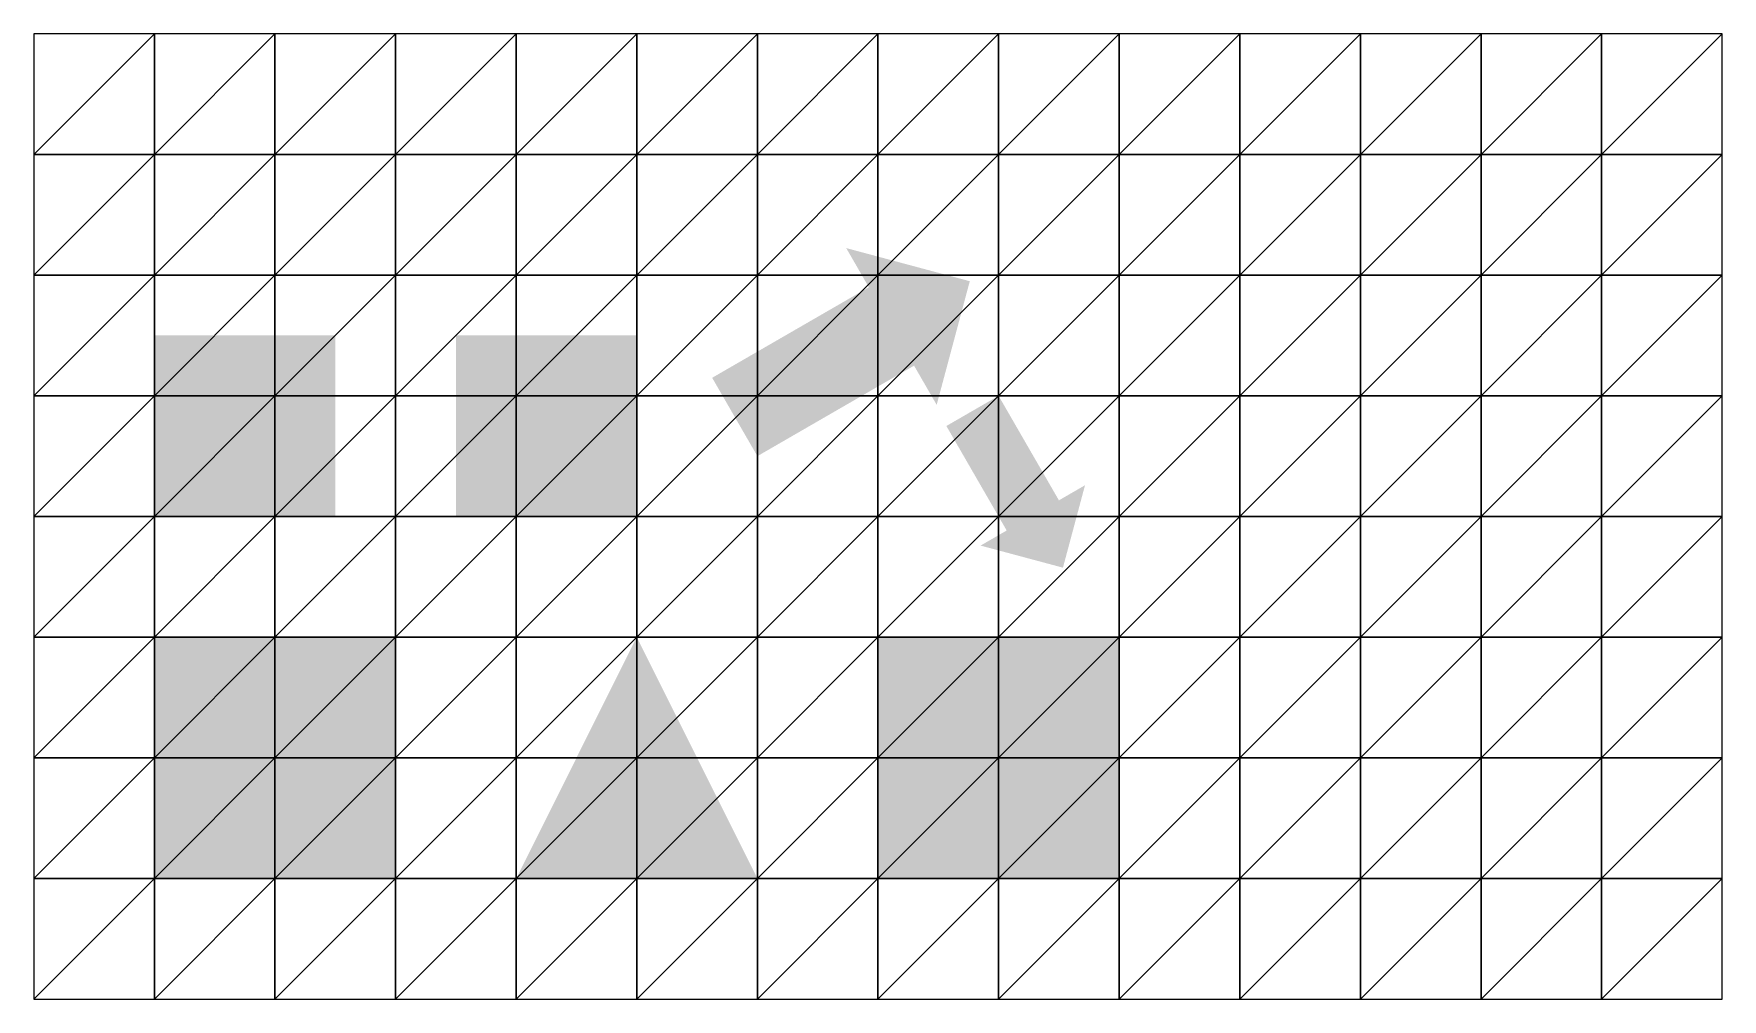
# Model space of a CAD drawing. Header units: metres. Extents: x -2 to 26, y -2 to 14.
import ezdxf

# ---------------------------------------------------------------- set-up
doc = ezdxf.new("R2010")
doc.units = ezdxf.units.M

# ---------------------------------------------------------------- blocks, each defined once
blk = doc.blocks.new('ARROW')
at = {"color": 2}
for points in [[(2, -0.5), (3, 0.5), (2, 1.5)], [(0, 0), (2, 0), (0, 1), (2, 1)]]:
    blk.add_solid(points, dxfattribs=at)

msp = doc.modelspace()

# ---------------------------------------------------------------- linework, layer by layer
at = {"true_color": 0xff8000}
msp.add_solid([(0, 6), (3, 6), (0, 9), (3, 9)], dxfattribs=at)
at = {"color": 6}
msp.add_solid([(5, 6, 3), (8, 6, 3), (5, 9, 3), (8, 9, 3)], dxfattribs=at)
at = {"color": 1}
msp.add_solid([(0, 0), (4, 0), (0, 4), (4, 4)], dxfattribs=at)
at = {"color": 3}
msp.add_solid([(6, 0), (10, 0), (8, 4)], dxfattribs=at)
at = {"color": 5}
msp.add_trace([(12, 0), (16, 0), (12, 4), (16, 4)], dxfattribs=at)
at = {"layer": 'Surface', "color": 8}
for points in [[(-2, 12), (0, 12), (0, 14)], [(-2, 12), (0, 14), (-2, 14)], [(0, 12), (2, 12), (2, 14)], [(0, 12), (2, 14), (0, 14)], [(2, 12), (4, 12), (4, 14)], [(2, 12), (4, 14), (2, 14)], [(4, 12), (6, 12), (6, 14)], [(4, 12), (6, 14), (4, 14)], [(6, 12), (8, 12), (8, 14)], [(6, 12), (8, 14), (6, 14)], [(8, 12), (10, 12), (10, 14)], [(8, 12), (10, 14), (8, 14)], [(10, 12), (12, 12), (12, 14)], [(10, 12), (12, 14), (10, 14)], [(12, 12), (14, 12), (14, 14)], [(12, 12), (14, 14), (12, 14)], [(14, 12), (16, 12), (16, 14)], [(14, 12), (16, 14), (14, 14)], [(16, 12), (18, 12), (18, 14)], [(16, 12), (18, 14), (16, 14)], [(18, 12), (20, 12), (20, 14)], [(18, 12), (20, 14), (18, 14)], [(20, 12), (22, 12), (22, 14)], [(20, 12), (22, 14), (20, 14)], [(22, 12), (24, 12), (24, 14)], [(22, 12), (24, 14), (22, 14)], [(24, 12), (26, 12), (26, 14)], [(24, 12), (26, 14), (24, 14)], [(-2, 10), (0, 10), (0, 12)], [(-2, 10), (0, 12), (-2, 12)], [(0, 10), (2, 10), (2, 12)], [(0, 10), (2, 12), (0, 12)], [(2, 10), (4, 10), (4, 12)], [(2, 10), (4, 12), (2, 12)], [(4, 10), (6, 10), (6, 12)], [(4, 10), (6, 12), (4, 12)], [(6, 10), (8, 10), (8, 12)], [(6, 10), (8, 12), (6, 12)], [(8, 10), (10, 10), (10, 12)], [(8, 10), (10, 12), (8, 12)], [(10, 10), (12, 10), (12, 12)], [(10, 10), (12, 12), (10, 12)], [(12, 10), (14, 10), (14, 12)], [(12, 10), (14, 12), (12, 12)], [(14, 10), (16, 10), (16, 12)], [(14, 10), (16, 12), (14, 12)], [(16, 10), (18, 10), (18, 12)], [(16, 10), (18, 12), (16, 12)], [(18, 10), (20, 10), (20, 12)], [(18, 10), (20, 12), (18, 12)], [(20, 10), (22, 10), (22, 12)], [(20, 10), (22, 12), (20, 12)], [(22, 10), (24, 10), (24, 12)], [(22, 10), (24, 12), (22, 12)], [(24, 10), (26, 10), (26, 12)], [(24, 10), (26, 12), (24, 12)], [(-2, 8), (0, 8), (0, 10)], [(-2, 8), (0, 10), (-2, 10)], [(0, 8), (2, 8), (2, 10)], [(0, 8), (2, 10), (0, 10)], [(2, 8), (4, 8), (4, 10)], [(2, 8), (4, 10), (2, 10)], [(4, 8), (6, 8), (6, 10)], [(4, 8), (6, 10), (4, 10)], [(6, 8), (8, 8), (8, 10)], [(6, 8), (8, 10), (6, 10)], [(8, 8), (10, 8), (10, 10)], [(8, 8), (10, 10), (8, 10)], [(10, 8), (12, 8), (12, 10)], [(10, 8), (12, 10), (10, 10)], [(12, 8), (14, 8), (14, 10)], [(12, 8), (14, 10), (12, 10)], [(14, 8), (16, 8), (16, 10)], [(14, 8), (16, 10), (14, 10)], [(16, 8), (18, 8), (18, 10)], [(16, 8), (18, 10), (16, 10)], [(18, 8), (20, 8), (20, 10)], [(18, 8), (20, 10), (18, 10)], [(20, 8), (22, 8), (22, 10)], [(20, 8), (22, 10), (20, 10)], [(22, 8), (24, 8), (24, 10)], [(22, 8), (24, 10), (22, 10)], [(24, 8), (26, 8), (26, 10)], [(24, 8), (26, 10), (24, 10)], [(-2, 6), (0, 6), (0, 8)], [(-2, 6), (0, 8), (-2, 8)], [(0, 6), (2, 6), (2, 8)], [(0, 6), (2, 8), (0, 8)], [(2, 6), (4, 6), (4, 8)], [(2, 6), (4, 8), (2, 8)], [(4, 6), (6, 6), (6, 8)], [(4, 6), (6, 8), (4, 8)], [(6, 6), (8, 6), (8, 8)], [(6, 6), (8, 8), (6, 8)], [(8, 6), (10, 6), (10, 8)], [(8, 6), (10, 8), (8, 8)], [(10, 6), (12, 6), (12, 8)], [(10, 6), (12, 8), (10, 8)], [(12, 6), (14, 6), (14, 8)], [(12, 6), (14, 8), (12, 8)], [(14, 6), (16, 6), (16, 8)], [(14, 6), (16, 8), (14, 8)], [(16, 6), (18, 6), (18, 8)], [(16, 6), (18, 8), (16, 8)], [(18, 6), (20, 6), (20, 8)], [(18, 6), (20, 8), (18, 8)], [(20, 6), (22, 6), (22, 8)], [(20, 6), (22, 8), (20, 8)], [(22, 6), (24, 6), (24, 8)], [(22, 6), (24, 8), (22, 8)], [(24, 6), (26, 6), (26, 8)], [(24, 6), (26, 8), (24, 8)], [(-2, 4), (0, 4), (0, 6)], [(-2, 4), (0, 6), (-2, 6)], [(0, 4), (2, 4), (2, 6)], [(0, 4), (2, 6), (0, 6)], [(2, 4), (4, 4), (4, 6)], [(2, 4), (4, 6), (2, 6)], [(4, 4), (6, 4), (6, 6)], [(4, 4), (6, 6), (4, 6)], [(6, 4), (8, 4), (8, 6)], [(6, 4), (8, 6), (6, 6)], [(8, 4), (10, 4), (10, 6)], [(8, 4), (10, 6), (8, 6)], [(10, 4), (12, 4), (12, 6)], [(10, 4), (12, 6), (10, 6)], [(12, 4), (14, 4), (14, 6)], [(12, 4), (14, 6), (12, 6)], [(14, 4), (16, 4), (16, 6)], [(14, 4), (16, 6), (14, 6)], [(16, 4), (18, 4), (18, 6)], [(16, 4), (18, 6), (16, 6)], [(18, 4), (20, 4), (20, 6)], [(18, 4), (20, 6), (18, 6)], [(20, 4), (22, 4), (22, 6)], [(20, 4), (22, 6), (20, 6)], [(22, 4), (24, 4), (24, 6)], [(22, 4), (24, 6), (22, 6)], [(24, 4), (26, 4), (26, 6)], [(24, 4), (26, 6), (24, 6)], [(-2, 2), (0, 2), (0, 4)], [(-2, 2), (0, 4), (-2, 4)], [(0, 2), (2, 2), (2, 4)], [(0, 2), (2, 4), (0, 4)], [(2, 2), (4, 2), (4, 4)], [(2, 2), (4, 4), (2, 4)], [(4, 2), (6, 2), (6, 4)], [(4, 2), (6, 4), (4, 4)], [(6, 2), (8, 2), (8, 4)], [(6, 2), (8, 4), (6, 4)], [(8, 2), (10, 2), (10, 4)], [(8, 2), (10, 4), (8, 4)], [(10, 2), (12, 2), (12, 4)], [(10, 2), (12, 4), (10, 4)], [(12, 2), (14, 2), (14, 4)], [(12, 2), (14, 4), (12, 4)], [(14, 2), (16, 2), (16, 4)], [(14, 2), (16, 4), (14, 4)], [(16, 2), (18, 2), (18, 4)], [(16, 2), (18, 4), (16, 4)], [(18, 2), (20, 2), (20, 4)], [(18, 2), (20, 4), (18, 4)], [(20, 2), (22, 2), (22, 4)], [(20, 2), (22, 4), (20, 4)], [(22, 2), (24, 2), (24, 4)], [(22, 2), (24, 4), (22, 4)], [(24, 2), (26, 2), (26, 4)], [(24, 2), (26, 4), (24, 4)], [(-2, 0), (0, 0), (0, 2)], [(-2, 0), (0, 2), (-2, 2)], [(0, 0), (2, 0), (2, 2)], [(0, 0), (2, 2), (0, 2)], [(2, 0), (4, 0), (4, 2)], [(2, 0), (4, 2), (2, 2)], [(4, 0), (6, 0), (6, 2)], [(4, 0), (6, 2), (4, 2)], [(6, 0), (8, 0), (8, 2)], [(6, 0), (8, 2), (6, 2)], [(8, 0), (10, 0), (10, 2)], [(8, 0), (10, 2), (8, 2)], [(10, 0), (12, 0), (12, 2)], [(10, 0), (12, 2), (10, 2)], [(12, 0), (14, 0), (14, 2)], [(12, 0), (14, 2), (12, 2)], [(14, 0), (16, 0), (16, 2)], [(14, 0), (16, 2), (14, 2)], [(16, 0), (18, 0), (18, 2)], [(16, 0), (18, 2), (16, 2)], [(18, 0), (20, 0), (20, 2)], [(18, 0), (20, 2), (18, 2)], [(20, 0), (22, 0), (22, 2)], [(20, 0), (22, 2), (20, 2)], [(22, 0), (24, 0), (24, 2)], [(22, 0), (24, 2), (22, 2)], [(24, 0), (26, 0), (26, 2)], [(24, 0), (26, 2), (24, 2)], [(-2, -2), (0, -2), (0, 0)], [(-2, -2), (0, 0), (-2, 0)], [(0, -2), (2, -2), (2, 0)], [(0, -2), (2, 0), (0, 0)], [(2, -2), (4, -2), (4, 0)], [(2, -2), (4, 0), (2, 0)], [(4, -2), (6, -2), (6, 0)], [(4, -2), (6, 0), (4, 0)], [(6, -2), (8, -2), (8, 0)], [(6, -2), (8, 0), (6, 0)], [(8, -2), (10, -2), (10, 0)], [(8, -2), (10, 0), (8, 0)], [(10, -2), (12, -2), (12, 0)], [(10, -2), (12, 0), (10, 0)], [(12, -2), (14, -2), (14, 0)], [(12, -2), (14, 0), (12, 0)], [(14, -2), (16, -2), (16, 0)], [(14, -2), (16, 0), (14, 0)], [(16, -2), (18, -2), (18, 0)], [(16, -2), (18, 0), (16, 0)], [(18, -2), (20, -2), (20, 0)], [(18, -2), (20, 0), (18, 0)], [(20, -2), (22, -2), (22, 0)], [(20, -2), (22, 0), (20, 0)], [(22, -2), (24, -2), (24, 0)], [(22, -2), (24, 0), (22, 0)], [(24, -2), (26, -2), (26, 0)], [(24, -2), (26, 0), (24, 0)]]:
    msp.add_3dface(points, dxfattribs=at)

# ---------------------------------------------------------------- block references
at = {"xscale": 1.5, "yscale": 1.5, "rotation": 30}
msp.add_blockref('ARROW', (10, 7), dxfattribs=at)
at = {"xscale": -1, "rotation": 120}
msp.add_blockref('ARROW', (14, 8), dxfattribs=at)

doc.saveas('drawing.dxf')
